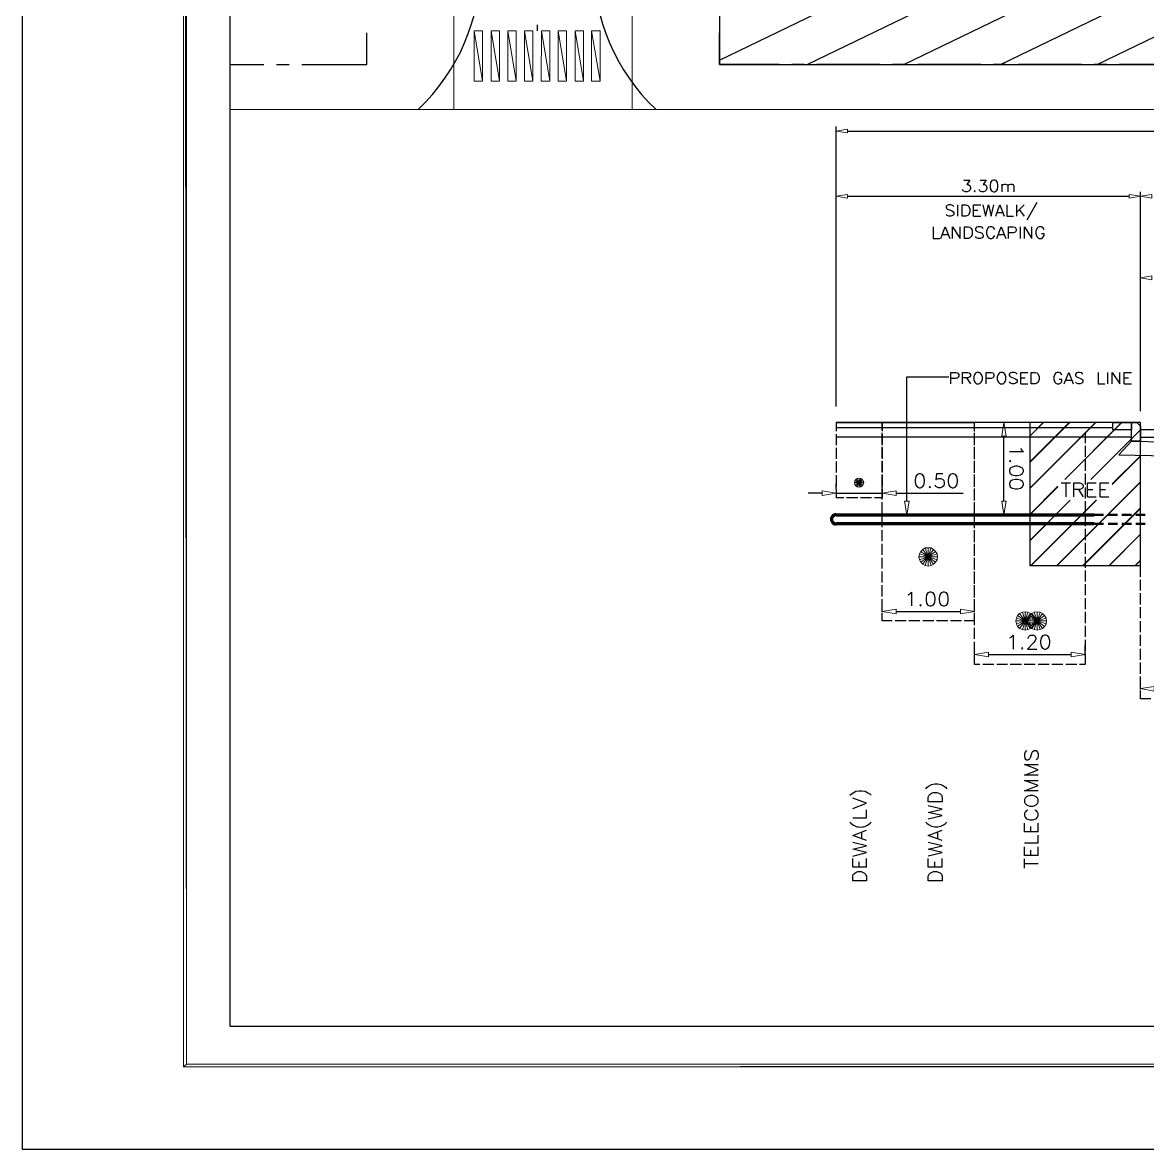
# Model space of a CAD drawing. Header units: inches. Extents: x 27 to 868, y 19 to 613.
# Drawn here: x 26.6 to 227.5, y 18.8 to 220.1 of the extents above; entities that cross this region are included whole.
import ezdxf

# ---------------------------------------------------------------- set-up
doc = ezdxf.new("R2010")
doc.units = ezdxf.units.IN
doc.header["$MEASUREMENT"] = 0
doc.layers.add('PDF_Geometry', color=7, linetype='Continuous')

msp = doc.modelspace()

# ---------------------------------------------------------------- linework, layer by layer
at = {"layer": 'PDF_Geometry', "lineweight": 25}
for points in [[(867.64, 52.53), (867.64, 18.77), (26.63, 18.77), (26.63, 612.78)], [(713.65, 229.17), (713.65, 590.8), (63.65, 590.8), (63.65, 40.79)], [(171.93, 151.49), (171.93, 201.53)], [(171.93, 151.49), (171.93, 201.53)], [(174, 200.68), (598.4, 200.68)], [(174, 200.68), (598.4, 200.68)], [(194.76, 191.94), (195.84, 191.94), (195.26, 191.13), (195.53, 191.13), (195.71, 191.04), (195.84, 190.95), (195.93, 190.63), (195.93, 190.45), (195.84, 190.14), (195.62, 189.96), (195.35, 189.87), (195.03, 189.87), (194.76, 189.96), (194.63, 190.05), (194.54, 190.27)], [(194.76, 191.94), (195.84, 191.94), (195.26, 191.13), (195.53, 191.13), (195.71, 191.04), (195.84, 190.95), (195.93, 190.63), (195.93, 190.45), (195.84, 190.14), (195.62, 189.96), (195.35, 189.87), (195.03, 189.87), (194.76, 189.96), (194.63, 190.05), (194.54, 190.27)], [(197.69, 191.94), (198.77, 191.94), (198.18, 191.13), (198.45, 191.13), (198.68, 191.04), (198.77, 190.95), (198.86, 190.63), (198.86, 190.45), (198.77, 190.14), (198.59, 189.96), (198.27, 189.87), (198, 189.87), (197.69, 189.96), (197.6, 190.05), (197.51, 190.27)], [(197.69, 191.94), (198.77, 191.94), (198.18, 191.13), (198.45, 191.13), (198.68, 191.04), (198.77, 190.95), (198.86, 190.63), (198.86, 190.45), (198.77, 190.14), (198.59, 189.96), (198.27, 189.87), (198, 189.87), (197.69, 189.96), (197.6, 190.05), (197.51, 190.27)], [(200.03, 191.94), (199.76, 191.85), (199.54, 191.53), (199.45, 191.04), (199.45, 190.77), (199.54, 190.27), (199.76, 189.96), (200.03, 189.87), (200.26, 189.87), (200.53, 189.96), (200.75, 190.27), (200.84, 190.77), (200.84, 191.04), (200.75, 191.53), (200.53, 191.85), (200.26, 191.94), (200.03, 191.94)], [(200.03, 191.94), (199.76, 191.85), (199.54, 191.53), (199.45, 191.04), (199.45, 190.77), (199.54, 190.27), (199.76, 189.96), (200.03, 189.87), (200.26, 189.87), (200.53, 189.96), (200.75, 190.27), (200.84, 190.77), (200.84, 191.04), (200.75, 191.53), (200.53, 191.85), (200.26, 191.94), (200.03, 191.94)], [(171.93, 151.49), (171.93, 189.87)], [(171.93, 151.49), (171.93, 189.87)], [(196.7, 190.05), (196.61, 189.96), (196.7, 189.87), (196.79, 189.96), (196.7, 190.05)], [(196.7, 190.05), (196.61, 189.96), (196.7, 189.87), (196.79, 189.96), (196.7, 190.05)], [(201.52, 191.22), (201.52, 189.87)], [(201.52, 190.86), (201.79, 191.13), (202.01, 191.22), (202.28, 191.22), (202.51, 191.13), (202.6, 190.86), (202.6, 189.87)], [(201.52, 191.22), (201.52, 189.87)], [(201.52, 190.86), (201.79, 191.13), (202.01, 191.22), (202.28, 191.22), (202.51, 191.13), (202.6, 190.86), (202.6, 189.87)], [(202.6, 190.86), (202.87, 191.13), (203.09, 191.22), (203.36, 191.22), (203.59, 191.13), (203.68, 190.86), (203.68, 189.87)], [(202.6, 190.86), (202.87, 191.13), (203.09, 191.22), (203.36, 191.22), (203.59, 191.13), (203.68, 190.86), (203.68, 189.87)], [(226.29, 150.68), (226.29, 189.87)], [(226.29, 177.93), (226.29, 189.87)], [(226.29, 150.68), (226.29, 189.87)], [(226.29, 177.93), (226.29, 189.87)], [(174, 189.06), (224.26, 189.06)], [(174, 189.06), (224.26, 189.06)], [(192.96, 187.25), (192.78, 187.43), (192.46, 187.52), (192.06, 187.52), (191.79, 187.43), (191.61, 187.25), (191.61, 187.07), (191.7, 186.85), (191.79, 186.76), (191.97, 186.67), (192.55, 186.49), (192.78, 186.35), (192.87, 186.26), (192.96, 186.08), (192.96, 185.77), (192.78, 185.59), (192.46, 185.5), (192.06, 185.5), (191.79, 185.59), (191.61, 185.77)], [(193.64, 187.52), (193.64, 185.5)], [(194.45, 185.5), (194.45, 187.52), (195.12, 187.52), (195.44, 187.43), (195.62, 187.25), (195.71, 187.07), (195.8, 186.76), (195.8, 186.26), (195.71, 185.99), (195.62, 185.77), (195.44, 185.59), (195.12, 185.5), (194.45, 185.5)], [(196.47, 185.5), (196.47, 187.52), (197.78, 187.52)], [(198.14, 187.52), (198.63, 185.5), (199.13, 187.52), (199.63, 185.5), (200.12, 187.52)], [(200.44, 185.5), (201.2, 187.52), (201.97, 185.5)], [(202.46, 187.52), (202.46, 185.5), (203.63, 185.5)], [(204.13, 187.52), (204.13, 185.5)], [(205.53, 187.52), (204.13, 186.17)], [(207.78, 187.93), (206.02, 184.78)], [(196.47, 186.58), (197.28, 186.58)], [(196.47, 185.5), (197.78, 185.5)], [(200.71, 186.17), (201.7, 186.17)], [(204.62, 186.67), (205.53, 185.5)], [(189.27, 183.61), (189.27, 181.53), (190.48, 181.53)], [(190.66, 181.53), (191.43, 183.61), (192.24, 181.53)], [(192.73, 181.53), (192.73, 183.61), (194.09, 181.53), (194.09, 183.61)], [(194.9, 181.53), (194.9, 183.61), (195.57, 183.61), (195.84, 183.52), (196.07, 183.29), (196.16, 183.11), (196.25, 182.84), (196.25, 182.35), (196.16, 182.03), (196.07, 181.85), (195.84, 181.62), (195.57, 181.53), (194.9, 181.53)], [(198.23, 183.29), (198, 183.52), (197.73, 183.61), (197.33, 183.61), (197.01, 183.52), (196.83, 183.29), (196.83, 183.11), (196.92, 182.93), (197.01, 182.84), (197.24, 182.71), (197.82, 182.53), (198, 182.44), (198.09, 182.35), (198.23, 182.12), (198.23, 181.85), (198, 181.62), (197.73, 181.53), (197.33, 181.53), (197.01, 181.62), (196.83, 181.85)], [(200.26, 183.11), (200.17, 183.29), (199.99, 183.52), (199.76, 183.61), (199.4, 183.61), (199.17, 183.52), (198.99, 183.29), (198.9, 183.11), (198.81, 182.84), (198.81, 182.35), (198.9, 182.03), (198.99, 181.85), (199.17, 181.62), (199.4, 181.53), (199.76, 181.53), (199.99, 181.62), (200.17, 181.85), (200.26, 182.03)], [(200.66, 181.53), (201.43, 183.61), (202.24, 181.53)], [(202.73, 181.53), (202.73, 183.61), (203.59, 183.61), (203.9, 183.52), (203.99, 183.43), (204.08, 183.2), (204.08, 182.93), (203.99, 182.71), (203.9, 182.62), (203.59, 182.53), (202.73, 182.53)], [(204.8, 183.61), (204.8, 181.53)], [(205.57, 181.53), (205.57, 183.61), (206.92, 181.53), (206.92, 183.61)], [(209.08, 183.11), (208.99, 183.29), (208.81, 183.52), (208.63, 183.61), (208.23, 183.61), (208, 183.52), (207.82, 183.29), (207.73, 183.11), (207.64, 182.84), (207.64, 182.35), (207.73, 182.03), (207.82, 181.85), (208, 181.62), (208.23, 181.53), (208.63, 181.53), (208.81, 181.62), (208.99, 181.85), (209.08, 182.03), (209.08, 182.35), (208.63, 182.35)], [(190.93, 182.21), (191.92, 182.21)], [(200.98, 182.21), (201.92, 182.21)], [(226.29, 150.68), (226.29, 175.27)], [(226.29, 150.68), (226.29, 175.27)], [(192.46, 155.55), (192.46, 157.57), (193.36, 157.57), (193.64, 157.48), (193.77, 157.39), (193.86, 157.21), (193.86, 156.9), (193.77, 156.72), (193.64, 156.63), (193.36, 156.49), (192.46, 156.49)], [(194.54, 155.55), (194.54, 157.57), (195.44, 157.57), (195.71, 157.48), (195.8, 157.39), (195.93, 157.21), (195.93, 156.99), (195.8, 156.81), (195.71, 156.72), (195.44, 156.63), (194.54, 156.63)], [(197.1, 157.57), (196.88, 157.48), (196.7, 157.3), (196.61, 157.08), (196.52, 156.81), (196.52, 156.31), (196.61, 156), (196.7, 155.82), (196.88, 155.64), (197.1, 155.55), (197.46, 155.55), (197.69, 155.64), (197.87, 155.82), (197.96, 156), (198.09, 156.31), (198.09, 156.81), (197.96, 157.08), (197.87, 157.3), (197.69, 157.48), (197.46, 157.57), (197.1, 157.57)], [(198.77, 155.55), (198.77, 157.57), (199.63, 157.57), (199.94, 157.48), (200.03, 157.39), (200.12, 157.21), (200.12, 156.9), (200.03, 156.72), (199.94, 156.63), (199.63, 156.49), (198.77, 156.49)], [(201.29, 157.57), (201.11, 157.48), (200.93, 157.3), (200.84, 157.08), (200.71, 156.81), (200.71, 156.31), (200.84, 156), (200.93, 155.82), (201.11, 155.64), (201.29, 155.55), (201.7, 155.55), (201.88, 155.64), (202.1, 155.82), (202.19, 156), (202.28, 156.31), (202.28, 156.81), (202.19, 157.08), (202.1, 157.3), (201.88, 157.48), (201.7, 157.57), (201.29, 157.57)], [(204.26, 157.3), (204.04, 157.48), (203.77, 157.57), (203.36, 157.57), (203.09, 157.48), (202.87, 157.3), (202.87, 157.08), (202.96, 156.9), (203.09, 156.81), (203.27, 156.72), (203.86, 156.49), (204.04, 156.4), (204.17, 156.31), (204.26, 156.13), (204.26, 155.82), (204.04, 155.64), (203.77, 155.55), (203.36, 155.55), (203.09, 155.64), (202.87, 155.82)], [(204.94, 155.55), (204.94, 157.57), (206.2, 157.57)], [(206.79, 155.55), (206.79, 157.57), (207.51, 157.57), (207.78, 157.48), (208, 157.3), (208.09, 157.08), (208.18, 156.81), (208.18, 156.31), (208.09, 156), (208, 155.82), (207.78, 155.64), (207.51, 155.55), (206.79, 155.55)], [(212.28, 157.08), (212.19, 157.3), (212.01, 157.48), (211.79, 157.57), (211.43, 157.57), (211.2, 157.48), (211.02, 157.3), (210.93, 157.08), (210.84, 156.81), (210.84, 156.31), (210.93, 156), (211.02, 155.82), (211.2, 155.64), (211.43, 155.55), (211.79, 155.55), (212.01, 155.64), (212.19, 155.82), (212.28, 156), (212.28, 156.31), (211.79, 156.31)], [(212.69, 155.55), (213.5, 157.57), (214.26, 155.55)], [(216.02, 157.3), (215.84, 157.48), (215.52, 157.57), (215.16, 157.57), (214.85, 157.48), (214.67, 157.3), (214.67, 157.08), (214.76, 156.9), (214.85, 156.81), (215.03, 156.72), (215.61, 156.49), (215.84, 156.4), (215.93, 156.31), (216.02, 156.13), (216.02, 155.82), (215.84, 155.64), (215.52, 155.55), (215.16, 155.55), (214.85, 155.64), (214.67, 155.82)], [(218.77, 157.57), (218.77, 155.55), (219.94, 155.55)], [(220.43, 157.57), (220.43, 155.55)], [(221.24, 155.55), (221.24, 157.57), (222.59, 155.55), (222.59, 157.57)], [(223.41, 155.55), (223.41, 157.57), (224.67, 157.57)], [(184.58, 134.6), (184.58, 156.81), (192.1, 156.81)], [(195.21, 156.63), (195.93, 155.55)], [(204.94, 156.63), (205.71, 156.63)], [(204.94, 155.55), (206.2, 155.55)], [(213, 156.22), (213.95, 156.22)], [(223.41, 156.63), (224.17, 156.63)], [(223.41, 155.55), (224.67, 155.55)], [(171.93, 148.66), (171.93, 147.08)], [(171.93, 148.66), (196.65, 148.66)], [(180.17, 147.26), (180.17, 148.66)], [(180.17, 148.66), (180.17, 147.08)], [(196.65, 147.04), (196.65, 148.66)], [(196.65, 147.26), (196.65, 148.66)], [(216.42, 148.66), (200.26, 148.66)], [(206.52, 146.22), (208.95, 148.66)], [(206.52, 141.59), (213.59, 148.66)], [(206.52, 136.9), (218.27, 148.66)], [(206.52, 146.18), (208.99, 148.66)], [(206.52, 141.5), (213.68, 148.66)], [(206.52, 136.86), (218.32, 148.66)], [(226.29, 148.66), (206.52, 148.66), (206.52, 123.07), (226.29, 123.07), (226.29, 148.66)], [(212.78, 138.48), (222.91, 148.66)], [(212.82, 138.48), (223, 148.66)], [(217.42, 138.48), (226.29, 147.35)], [(217.46, 138.48), (226.29, 147.31)], [(226.29, 145.77), (226.29, 147.31)], [(171.93, 146.58), (171.93, 144.6)], [(180.17, 144.78), (180.17, 146.77)], [(180.17, 146.58), (180.17, 144.6)], [(196.65, 144.78), (196.65, 146.77)], [(196.65, 144.56), (196.65, 146.54)], [(201.92, 134.6), (201.92, 146.18)], [(216.42, 146.9), (216.42, 144.96)], [(226.29, 143.34), (226.29, 145.28)], [(171.93, 144.11), (171.93, 142.13)], [(180.17, 142.31), (180.17, 144.29)], [(180.17, 144.11), (180.17, 142.13)], [(196.65, 142.31), (196.65, 144.29)], [(196.65, 142.08), (196.65, 144.06)], [(204.89, 143.97), (205.03, 143.75), (205.39, 143.39), (202.91, 143.39)], [(216.42, 144.47), (216.42, 142.49)], [(171.93, 141.68), (171.93, 139.69)], [(180.17, 139.83), (180.17, 141.81)], [(180.17, 141.68), (180.17, 139.69)], [(196.65, 139.83), (196.65, 141.81)], [(196.65, 139.65), (196.65, 141.59)], [(203.14, 141.77), (203, 141.86), (202.91, 141.77), (203, 141.63), (203.14, 141.77)], [(216.42, 141.99), (216.42, 140.01)], [(221.24, 137.67), (226.29, 142.71)], [(221.24, 137.58), (226.29, 142.62)], [(226.29, 140.87), (226.29, 142.85)], [(171.93, 139.2), (171.93, 137.22)], [(180.17, 137.35), (180.17, 139.33)], [(180.17, 139.2), (180.17, 137.22)], [(186.79, 139.47), (186.43, 139.33), (186.2, 138.97), (186.07, 138.39), (186.07, 138.03), (186.2, 137.44), (186.43, 137.13), (186.79, 136.99), (187.01, 136.99), (187.37, 137.13), (187.6, 137.44), (187.74, 138.03), (187.74, 138.39), (187.6, 138.97), (187.37, 139.33), (187.01, 139.47), (186.79, 139.47)], [(191.02, 139.47), (189.85, 139.47), (189.76, 138.39), (189.85, 138.52), (190.21, 138.66), (190.57, 138.66), (190.93, 138.52), (191.16, 138.3), (191.25, 137.94), (191.25, 137.71), (191.16, 137.35), (190.93, 137.13), (190.57, 136.99), (190.21, 136.99), (189.85, 137.13), (189.76, 137.22), (189.63, 137.44)], [(192.69, 139.47), (192.33, 139.33), (192.1, 138.97), (191.97, 138.39), (191.97, 138.03), (192.1, 137.44), (192.33, 137.13), (192.69, 136.99), (192.91, 136.99), (193.27, 137.13), (193.5, 137.44), (193.64, 138.03), (193.64, 138.39), (193.5, 138.97), (193.27, 139.33), (192.91, 139.47), (192.69, 139.47)], [(196.65, 137.35), (196.65, 139.33)], [(196.65, 137.17), (196.65, 139.15)], [(205.39, 140.1), (205.26, 140.46), (204.89, 140.68), (204.31, 140.82), (203.95, 140.82), (203.36, 140.68), (203, 140.46), (202.91, 140.1), (202.91, 139.87), (203, 139.51), (203.36, 139.29), (203.95, 139.15), (204.31, 139.15), (204.89, 139.29), (205.26, 139.51), (205.39, 139.87), (205.39, 140.1)], [(216.42, 139.51), (216.42, 137.53)], [(226.29, 138.39), (226.29, 140.37)], [(171.93, 136.81), (171.93, 137.67)], [(180.17, 136.81), (180.17, 137.67)], [(188.68, 137.22), (188.55, 137.13), (188.68, 136.99), (188.82, 137.13), (188.68, 137.22)], [(205.39, 137.76), (205.26, 138.12), (204.89, 138.34), (204.31, 138.43), (203.95, 138.43), (203.36, 138.34), (203, 138.12), (202.91, 137.76), (202.91, 137.53), (203, 137.17), (203.36, 136.9), (203.95, 136.81), (204.31, 136.81), (204.89, 136.9), (205.26, 137.17), (205.39, 137.53), (205.39, 137.76)], [(206.52, 132.22), (211.56, 137.26)], [(206.52, 132.17), (211.56, 137.17)], [(211.38, 123.07), (226.29, 138.03)], [(211.43, 123.07), (226.29, 137.98)], [(212.15, 137.85), (213.81, 137.85)], [(213, 137.85), (213, 135.37)], [(214.4, 135.37), (214.4, 137.85), (215.48, 137.85), (215.79, 137.71), (215.93, 137.62), (216.06, 137.4), (216.06, 137.13), (215.93, 136.9), (215.79, 136.81), (215.48, 136.68), (214.4, 136.68)], [(216.42, 137.04), (216.42, 135.06)], [(216.87, 135.37), (216.87, 137.85), (218.41, 137.85)], [(219.13, 135.37), (219.13, 137.85), (220.66, 137.85)], [(226.29, 135.91), (226.29, 137.89)], [(169.45, 136), (166.97, 136)], [(171.93, 136.72), (171.93, 135.15)], [(171.93, 136), (180.17, 136)], [(173.32, 135.15), (171.93, 135.15)], [(175.8, 135.15), (173.82, 135.15)], [(178.28, 135.15), (176.3, 135.15)], [(180.17, 136.72), (180.17, 135.15), (178.77, 135.15)], [(180.17, 134.87), (180.17, 136.86)], [(182.65, 136), (194.63, 136)], [(196.65, 134.87), (196.65, 136.86)], [(196.65, 134.69), (196.65, 136.68)], [(215.21, 136.68), (216.06, 135.37)], [(216.87, 136.68), (217.82, 136.68)], [(216.87, 135.37), (218.41, 135.37)], [(219.13, 136.68), (220.07, 136.68)], [(219.13, 135.37), (220.66, 135.37)], [(226.29, 133.43), (226.29, 135.42)], [(180.17, 132.4), (180.17, 134.38)], [(196.65, 132.4), (196.65, 134.38)], [(196.65, 132.22), (196.65, 134.2)], [(206.52, 127.58), (213.72, 134.74)], [(206.52, 127.49), (213.77, 134.74)], [(206.7, 123.07), (218.36, 134.74)], [(206.79, 123.07), (218.45, 134.74)], [(216.02, 123.07), (226.29, 133.39)], [(216.11, 123.07), (226.29, 133.3)], [(216.42, 134.56), (216.42, 132.58)], [(226.29, 130.96), (226.29, 132.94)], [(180.17, 129.92), (180.17, 131.9)], [(196.65, 129.92), (196.65, 131.9)], [(196.65, 129.74), (196.65, 131.72)], [(216.42, 132.17), (200.26, 132.17)], [(216.42, 132.08), (216.42, 130.1)], [(180.17, 127.44), (180.17, 129.43)], [(196.65, 127.44), (196.65, 129.43)], [(196.65, 127.26), (196.65, 129.25)], [(216.42, 129.61), (216.42, 127.62)], [(226.29, 128.48), (226.29, 130.46)], [(180.17, 124.97), (180.17, 126.95)], [(196.65, 124.97), (196.65, 126.95)], [(216.42, 127.13), (216.42, 125.15)], [(220.7, 123.07), (226.29, 128.7)], [(220.75, 123.07), (226.29, 128.66)], [(226.29, 126), (226.29, 127.98)], [(196.65, 124.79), (196.65, 126.77)], [(226.29, 123.53), (226.29, 125.51)], [(180.17, 122.53), (180.17, 124.47)], [(196.65, 122.53), (196.65, 124.47)], [(196.65, 122.31), (196.65, 124.29)], [(216.42, 124.65), (216.42, 122.67)], [(225.34, 123.07), (226.29, 124.07)], [(225.43, 123.07), (226.29, 123.98)], [(226.29, 121.05), (226.29, 123.03)], [(180.17, 120.06), (180.17, 122.04)], [(196.65, 120.06), (196.65, 122.04)], [(196.65, 119.83), (196.65, 121.81)], [(216.42, 122.17), (216.42, 120.24)], [(180.17, 117.58), (180.17, 119.56)], [(196.65, 117.58), (196.65, 119.56)], [(196.65, 117.36), (196.65, 119.34)], [(216.42, 119.74), (216.42, 117.76)], [(226.29, 118.62), (226.29, 120.55)], [(180.17, 115.1), (180.17, 117.08)], [(184.81, 117.85), (185.03, 117.99), (185.39, 118.35), (185.39, 115.87)], [(188.68, 118.35), (188.32, 118.21), (188.1, 117.85), (188.01, 117.26), (188.01, 116.95), (188.1, 116.32), (188.32, 116), (188.68, 115.87), (188.91, 115.87), (189.27, 116), (189.54, 116.32), (189.63, 116.95), (189.63, 117.26), (189.54, 117.85), (189.27, 118.21), (188.91, 118.35), (188.68, 118.35)], [(191.07, 118.35), (190.71, 118.21), (190.44, 117.85), (190.35, 117.26), (190.35, 116.95), (190.44, 116.32), (190.71, 116), (191.07, 115.87), (191.29, 115.87), (191.65, 116), (191.88, 116.32), (191.97, 116.95), (191.97, 117.26), (191.88, 117.85), (191.65, 118.21), (191.29, 118.35), (191.07, 118.35)], [(196.65, 115.1), (196.65, 117.08)], [(196.65, 114.92), (196.65, 116.86)], [(216.42, 117.26), (216.42, 115.28)], [(226.29, 116.14), (226.29, 118.12)], [(180.17, 114.83), (180.17, 116.54)], [(182.65, 114.88), (194.18, 114.88)], [(187.06, 116.09), (186.92, 116), (187.06, 115.87), (187.15, 116), (187.06, 116.09)], [(196.65, 114.83), (196.65, 116.54)], [(216.42, 114.79), (216.42, 112.81)], [(226.29, 113.66), (226.29, 115.64)], [(181.97, 113.21), (180.17, 113.21), (180.17, 114.61)], [(184.45, 113.21), (182.47, 113.21)], [(186.92, 113.21), (184.94, 113.21)], [(189.4, 113.21), (187.42, 113.21)], [(191.88, 113.21), (189.9, 113.21)], [(194.31, 113.21), (192.37, 113.21)], [(196.65, 113.21), (194.81, 113.21)], [(196.65, 113.21), (196.65, 114.61)], [(196.65, 112.45), (196.65, 114.43)], [(226.29, 111.18), (226.29, 113.17)], [(196.65, 109.97), (196.65, 111.95)], [(216.42, 112.31), (216.42, 110.33)], [(196.65, 107.49), (196.65, 109.47)], [(196.65, 107.04), (196.65, 108.84)], [(202.96, 110.19), (203.18, 110.28), (203.54, 110.64), (203.54, 108.17)], [(206.25, 110.06), (206.25, 110.19), (206.34, 110.42), (206.47, 110.55), (206.7, 110.64), (207.19, 110.64), (207.42, 110.55), (207.51, 110.42), (207.64, 110.19), (207.64, 109.92), (207.51, 109.7), (207.28, 109.34), (206.11, 108.17), (207.78, 108.17)], [(209.17, 110.64), (208.81, 110.55), (208.59, 110.19), (208.45, 109.61), (208.45, 109.25), (208.59, 108.66), (208.81, 108.3), (209.17, 108.17), (209.4, 108.17), (209.76, 108.3), (209.98, 108.66), (210.12, 109.25), (210.12, 109.61), (209.98, 110.19), (209.76, 110.55), (209.4, 110.64), (209.17, 110.64)], [(216.42, 109.83), (216.42, 107.85)], [(216.42, 107.04), (216.42, 108.84)], [(226.29, 108.71), (226.29, 110.69)], [(197.64, 105.42), (196.65, 105.42), (196.65, 107)], [(199.13, 107.18), (213.95, 107.18)], [(205.16, 108.39), (205.07, 108.3), (205.16, 108.17), (205.3, 108.3), (205.16, 108.39)], [(216.42, 107.36), (216.42, 105.42), (215.43, 105.42)], [(226.29, 106.23), (226.29, 108.21)], [(200.12, 105.42), (198.14, 105.42)], [(202.55, 105.42), (200.62, 105.42)], [(205.03, 105.42), (203.05, 105.42)], [(207.51, 105.42), (205.53, 105.42)], [(209.98, 105.42), (208, 105.42)], [(212.46, 105.42), (210.48, 105.42)], [(214.94, 105.42), (212.96, 105.42)], [(226.29, 103.75), (226.29, 105.74)], [(63.65, 40.79), (713.65, 40.79), (713.65, 104.35), (713.65, 52.53)], [(226.29, 101.28), (226.29, 103.26)], [(226.29, 100.92), (226.29, 102.72)], [(228.13, 99.25), (226.29, 99.25), (226.29, 100.78)]]:
    msp.add_lwpolyline(points, dxfattribs=at)
at = {"layer": 'PDF_Geometry', "lineweight": 0}
for points in [[(55.41, 598.05), (55.91, 34.03)], [(55.41, 33.54), (55.91, 34.03), (55.41, 598.05), (55.41, 33.54)], [(55.91, 34.03), (55.41, 598.05), (55.91, 597.51), (55.91, 34.03)], [(713.65, 229.17), (713.65, 590.8), (63.65, 590.8), (63.65, 204.55)], [(63.65, 204.55), (691.93, 204.55)], [(691.94, 204.55), (63.65, 204.55), (63.65, 40.79)], [(174, 201.04), (174, 200.36), (171.93, 200.68), (174, 201.04)], [(174, 201.04), (174, 200.36), (171.93, 200.68), (174, 201.04)], [(174, 189.37), (174, 188.7), (171.93, 189.06), (174, 189.37)], [(174, 189.37), (174, 188.7), (171.93, 189.06), (174, 189.37)], [(224.26, 189.37), (224.26, 188.7), (226.29, 189.06), (224.26, 189.37)], [(224.26, 189.37), (224.26, 188.7), (226.29, 189.06), (224.26, 189.37)], [(228.36, 189.37), (228.36, 188.7), (226.29, 189.06), (228.36, 189.37)], [(228.36, 189.37), (228.36, 188.7), (226.29, 189.06), (228.36, 189.37)], [(228.36, 174.82), (228.36, 174.15), (226.29, 174.46), (228.36, 174.82)], [(228.36, 174.82), (228.36, 174.15), (226.29, 174.46), (228.36, 174.82)], [(202.33, 146.18), (201.52, 146.18), (201.92, 148.66), (202.33, 146.18)], [(175.26, 138.21), (176.03, 137.89), (175.21, 137.89), (175.26, 138.21)], [(176.03, 137.89), (175.21, 137.89), (175.26, 137.58), (176.03, 137.89)], [(175.44, 138.48), (175.26, 138.21), (176.03, 137.89), (175.44, 138.48)], [(175.26, 137.58), (175.44, 137.31), (176.03, 137.89), (175.26, 137.58)], [(176.03, 137.89), (175.71, 138.66), (175.44, 138.48), (176.03, 137.89)], [(175.44, 137.31), (176.03, 137.89), (175.71, 137.13), (175.44, 137.31)], [(176.03, 138.7), (176.03, 137.89), (175.71, 138.66), (176.03, 138.7)], [(176.03, 137.89), (175.71, 137.13), (176.03, 137.08), (176.03, 137.89)], [(176.34, 138.66), (176.03, 138.7), (176.03, 137.89), (176.34, 138.66)], [(176.03, 137.89), (176.61, 138.48), (176.34, 138.66), (176.03, 137.89)], [(176.79, 138.21), (176.03, 137.89), (176.61, 138.48), (176.79, 138.21)], [(176.88, 137.89), (176.79, 138.21), (176.03, 137.89), (176.88, 137.89)], [(176.03, 137.08), (176.34, 137.13), (176.03, 137.89), (176.03, 137.08)], [(176.34, 137.13), (176.03, 137.89), (176.61, 137.31), (176.34, 137.13)], [(176.03, 137.89), (176.61, 137.31), (176.79, 137.58), (176.03, 137.89)], [(176.79, 137.58), (176.88, 137.89), (176.03, 137.89), (176.79, 137.58)], [(169.45, 136.41), (169.45, 135.6), (171.93, 136), (169.45, 136.41)], [(182.65, 136.41), (182.65, 135.6), (180.17, 136), (182.65, 136.41)], [(184.99, 134.6), (184.58, 132.17), (184.18, 134.6), (184.99, 134.6)], [(202.33, 134.6), (201.52, 134.6), (201.92, 132.17), (202.33, 134.6)], [(186.83, 125.15), (186.74, 124.65), (188.41, 124.65), (186.83, 125.15)], [(188.41, 124.65), (187.06, 125.6), (186.83, 125.15), (188.41, 124.65)], [(187.42, 125.96), (188.41, 124.65), (187.06, 125.6), (187.42, 125.96)], [(187.87, 126.23), (187.42, 125.96), (188.41, 124.65), (187.87, 126.23)], [(188.41, 124.65), (188.41, 126.27), (187.87, 126.23), (188.41, 124.65)], [(188.91, 126.23), (188.41, 124.65), (188.41, 126.27), (188.91, 126.23)], [(189.36, 125.96), (188.91, 126.23), (188.41, 124.65), (189.36, 125.96)], [(188.41, 124.65), (189.72, 125.6), (189.36, 125.96), (188.41, 124.65)], [(189.99, 125.15), (188.41, 124.65), (189.72, 125.6), (189.99, 125.15)], [(190.03, 124.65), (189.99, 125.15), (188.41, 124.65), (190.03, 124.65)], [(186.74, 124.65), (188.41, 124.65), (186.83, 124.11), (186.74, 124.65)], [(188.41, 124.65), (186.83, 124.11), (187.06, 123.66), (188.41, 124.65)], [(187.06, 123.66), (187.42, 123.3), (188.41, 124.65), (187.06, 123.66)], [(187.42, 123.3), (188.41, 124.65), (187.87, 123.07), (187.42, 123.3)], [(188.41, 124.65), (187.87, 123.07), (188.41, 122.98), (188.41, 124.65)], [(188.41, 122.98), (188.91, 123.07), (188.41, 124.65), (188.41, 122.98)], [(188.91, 123.07), (188.41, 124.65), (189.36, 123.3), (188.91, 123.07)], [(188.41, 124.65), (189.36, 123.3), (189.72, 123.66), (188.41, 124.65)], [(189.72, 123.66), (189.99, 124.11), (188.41, 124.65), (189.72, 123.66)], [(189.99, 124.11), (188.41, 124.65), (190.03, 124.65), (189.99, 124.11)], [(182.65, 115.28), (182.65, 114.47), (180.17, 114.88), (182.65, 115.28)], [(194.18, 115.28), (194.18, 114.47), (196.65, 114.88), (194.18, 115.28)], [(205.71, 113.21), (205.71, 114.83), (205.21, 114.74), (205.71, 113.21)], [(206.2, 114.74), (205.71, 113.21), (205.71, 114.83), (206.2, 114.74)], [(207.87, 113.21), (207.87, 114.83), (207.33, 114.74), (207.87, 113.21)], [(208.36, 114.74), (207.87, 113.21), (207.87, 114.83), (208.36, 114.74)], [(204.13, 113.71), (204.04, 113.21), (205.71, 113.21), (204.13, 113.71)], [(204.04, 113.21), (205.71, 113.21), (204.13, 112.67), (204.04, 113.21)], [(205.71, 113.21), (204.35, 114.16), (204.13, 113.71), (205.71, 113.21)], [(205.71, 113.21), (204.13, 112.67), (204.35, 112.22), (205.71, 113.21)], [(204.71, 114.52), (205.71, 113.21), (204.35, 114.16), (204.71, 114.52)], [(204.35, 112.22), (204.71, 111.86), (205.71, 113.21), (204.35, 112.22)], [(205.21, 114.74), (204.71, 114.52), (205.71, 113.21), (205.21, 114.74)], [(204.71, 111.86), (205.71, 113.21), (205.21, 111.64), (204.71, 111.86)], [(205.71, 113.21), (205.21, 111.64), (205.71, 111.55), (205.71, 113.21)], [(206.65, 114.52), (206.2, 114.74), (205.71, 113.21), (206.65, 114.52)], [(205.71, 113.21), (207.06, 114.16), (206.65, 114.52), (205.71, 113.21)], [(207.28, 113.71), (205.71, 113.21), (207.06, 114.16), (207.28, 113.71)], [(207.37, 113.21), (207.28, 113.71), (205.71, 113.21), (207.37, 113.21)], [(205.71, 111.55), (206.2, 111.64), (205.71, 113.21), (205.71, 111.55)], [(206.2, 111.64), (205.71, 113.21), (206.65, 111.86), (206.2, 111.64)], [(205.71, 113.21), (206.65, 111.86), (207.06, 112.22), (205.71, 113.21)], [(207.06, 112.22), (207.28, 112.67), (205.71, 113.21), (207.06, 112.22)], [(207.28, 112.67), (205.71, 113.21), (207.37, 113.21), (207.28, 112.67)], [(206.29, 113.71), (206.2, 113.21), (207.87, 113.21), (206.29, 113.71)], [(206.2, 113.21), (207.87, 113.21), (206.29, 112.67), (206.2, 113.21)], [(207.87, 113.21), (206.52, 114.16), (206.29, 113.71), (207.87, 113.21)], [(207.87, 113.21), (206.29, 112.67), (206.52, 112.22), (207.87, 113.21)], [(206.88, 114.52), (207.87, 113.21), (206.52, 114.16), (206.88, 114.52)], [(206.52, 112.22), (206.88, 111.86), (207.87, 113.21), (206.52, 112.22)], [(207.33, 114.74), (206.88, 114.52), (207.87, 113.21), (207.33, 114.74)], [(206.88, 111.86), (207.87, 113.21), (207.33, 111.64), (206.88, 111.86)], [(207.87, 113.21), (207.33, 111.64), (207.87, 111.55), (207.87, 113.21)], [(208.81, 114.52), (208.36, 114.74), (207.87, 113.21), (208.81, 114.52)], [(207.87, 113.21), (209.17, 114.16), (208.81, 114.52), (207.87, 113.21)], [(209.44, 113.71), (207.87, 113.21), (209.17, 114.16), (209.44, 113.71)], [(209.49, 113.21), (209.44, 113.71), (207.87, 113.21), (209.49, 113.21)], [(207.87, 111.55), (208.36, 111.64), (207.87, 113.21), (207.87, 111.55)], [(208.36, 111.64), (207.87, 113.21), (208.81, 111.86), (208.36, 111.64)], [(207.87, 113.21), (208.81, 111.86), (209.17, 112.22), (207.87, 113.21)], [(209.17, 112.22), (209.44, 112.67), (207.87, 113.21), (209.17, 112.22)], [(209.44, 112.67), (207.87, 113.21), (209.49, 113.21), (209.44, 112.67)], [(199.13, 107.58), (199.13, 106.77), (196.65, 107.18), (199.13, 107.58)], [(213.95, 107.58), (213.95, 106.77), (216.42, 107.18), (213.95, 107.58)], [(63.65, 40.79), (713.65, 40.79), (713.65, 104.35), (713.65, 52.53)], [(228.77, 101.5), (228.77, 100.65), (226.29, 101.1), (228.77, 101.5)], [(851.92, 33.54), (851.42, 34.03), (55.41, 33.54), (851.92, 33.54)], [(851.42, 34.03), (55.41, 33.54), (55.91, 34.03), (851.42, 34.03)]]:
    msp.add_lwpolyline(points, dxfattribs=at)
at = {"layer": 'PDF_Geometry', "color": 132, "lineweight": 25, "true_color": 0x00dddd}
for points in [[(621.32, 482.66), (151.12, 482.66), (151.12, 212.61), (621.32, 212.61), (621.32, 482.66)], [(151.12, 213.38), (621.32, 440.51)], [(166.79, 212.61), (621.32, 432.17)], [(184.04, 212.61), (621.32, 423.84)], [(201.29, 212.61), (621.32, 415.51)], [(218.54, 212.61), (621.32, 407.22)]]:
    msp.add_lwpolyline(points, dxfattribs=at)
at = {"layer": 'PDF_Geometry', "color": 3, "lineweight": 0}
msp.add_lwpolyline([(135.54, 204.59), (135.54, 204.68), (135.49, 205.41), (135.49, 233.01), (103.69, 233.01), (103.69, 207.3), (103.69, 205.41), (103.65, 204.59)], dxfattribs=at)
at = {"layer": 'PDF_Geometry', "color": 9, "lineweight": 25, "true_color": 0xbababa}
for points in [[(118.56, 219.68), (118.56, 219.37), (118.56, 218.6)], [(76.49, 212.61), (88.11, 212.61), (88.11, 218.24)], [(151.12, 212.61), (151.12, 218.24)], [(63.7, 212.61), (69.73, 212.61)], [(71.99, 212.61), (74.24, 212.61)], [(161.79, 212.61), (151.12, 212.61)], [(166.25, 212.61), (164.04, 212.61)], [(179.76, 212.61), (168.5, 212.61)], [(184.27, 212.61), (182.02, 212.61)], [(197.78, 212.61), (186.52, 212.61)], [(202.28, 212.61), (200.03, 212.61)], [(215.79, 212.61), (204.53, 212.61)], [(220.3, 212.61), (218.05, 212.61)], [(233.76, 212.61), (222.5, 212.61)]]:
    msp.add_lwpolyline(points, dxfattribs=at)
at = {"layer": 'PDF_Geometry', "color": 9, "lineweight": 0, "true_color": 0xbababa}
for points in [[(107.3, 209.59), (108.78, 209.59), (107.3, 218.6), (107.3, 209.59)], [(108.78, 209.59), (107.3, 218.6), (108.78, 218.6), (108.78, 209.59)], [(110.31, 209.59), (111.8, 209.59), (110.31, 218.6), (110.31, 209.59)], [(111.8, 209.59), (110.31, 218.6), (111.8, 218.6), (111.8, 209.59)], [(113.29, 209.59), (114.82, 209.59), (113.29, 218.6), (113.29, 209.59)], [(114.82, 209.59), (113.29, 218.6), (114.82, 218.6), (114.82, 209.59)], [(116.3, 209.59), (117.79, 209.59), (116.3, 218.6), (116.3, 209.59)], [(117.79, 209.59), (116.3, 218.6), (117.79, 218.6), (117.79, 209.59)], [(119.28, 209.59), (120.81, 209.59), (119.32, 218.6), (119.28, 209.59)], [(120.81, 209.59), (119.32, 218.6), (120.81, 218.6), (120.81, 209.59)], [(122.29, 209.59), (123.78, 209.59), (122.29, 218.6), (122.29, 209.59)], [(123.78, 209.59), (122.29, 218.6), (123.78, 218.6), (123.78, 209.59)], [(125.31, 209.59), (126.8, 209.59), (125.31, 218.6), (125.31, 209.59)], [(126.8, 209.59), (125.31, 218.6), (126.8, 218.6), (126.8, 209.59)], [(128.28, 209.59), (129.82, 209.59), (128.28, 218.6), (128.28, 209.59)], [(129.82, 209.59), (128.28, 218.6), (129.82, 218.6), (129.82, 209.59)]]:
    msp.add_lwpolyline(points, dxfattribs=at)
at = {"layer": 'PDF_Geometry', "color": 3, "lineweight": 25}
for points in [[(221.38, 148.66), (171.93, 148.66)], [(221.38, 147.67), (171.93, 147.67)], [(224.67, 146), (171.93, 146)], [(224.67, 145.32), (222.41, 142.85)], [(224.62, 145.28), (260.92, 144.56)], [(222.41, 142.85), (327.26, 140.73)]]:
    msp.add_lwpolyline(points, dxfattribs=at)
at = {"layer": 'PDF_Geometry', "color": 4, "lineweight": 25}
for points in [[(224.67, 147.31), (221.38, 147.31), (221.38, 148.66), (224.67, 148.66), (224.67, 147.31)], [(226.29, 147.98), (226.29, 145.32), (224.67, 145.32), (224.67, 148.66), (225.66, 148.66), (226.29, 147.98)], [(226.29, 146), (229.62, 146), (229.62, 147.31), (226.29, 147.31), (226.29, 146)]]:
    msp.add_lwpolyline(points, dxfattribs=at)
at = {"layer": 'PDF_Geometry', "color": 30, "lineweight": 70}
for points in [[(171.93, 132.17), (218.05, 132.17)], [(218.05, 130.51), (171.93, 130.51)]]:
    msp.add_lwpolyline(points, dxfattribs=at)
at = {"layer": 'PDF_Geometry', "color": 22, "lineweight": 50, "true_color": 0xb82e00}
for points in [[(218.05, 132.17), (219.71, 132.17)], [(220.52, 132.17), (222.19, 132.17)], [(223, 132.17), (224.67, 132.17)], [(225.48, 132.17), (227.14, 132.17)], [(219.71, 130.51), (218.05, 130.51)], [(222.19, 130.51), (220.52, 130.51)], [(224.67, 130.51), (223, 130.51)], [(227.14, 130.51), (225.48, 130.51)]]:
    msp.add_lwpolyline(points, dxfattribs=at)
at = {"layer": 'PDF_Geometry', "color": 1, "lineweight": 25}
for points in [[(205.93, 90.02), (205.71, 89.75), (205.57, 89.43), (205.57, 88.94), (205.71, 88.58), (205.93, 88.35), (206.16, 88.35), (206.38, 88.49), (206.52, 88.58), (206.65, 88.8), (206.88, 89.52), (206.97, 89.75), (207.1, 89.88), (207.33, 90.02), (207.69, 90.02), (207.91, 89.75), (208.05, 89.43), (208.05, 88.94), (207.91, 88.58), (207.69, 88.35)], [(208.05, 85.65), (205.57, 85.65), (208.05, 86.59), (205.57, 87.54), (208.05, 87.54)], [(208.05, 82.81), (205.57, 82.81), (208.05, 83.76), (205.57, 84.7), (208.05, 84.7)], [(174.4, 82.04), (174.67, 82.27), (174.99, 82.5), (175.48, 82.77), (176.07, 82.86), (176.52, 82.86), (177.11, 82.77), (177.6, 82.5), (177.96, 82.27), (178.19, 82.04)], [(187.96, 83.22), (188.19, 83.49), (188.55, 83.71), (189, 83.94), (189.58, 84.07), (190.08, 84.07), (190.66, 83.94), (191.11, 83.71), (191.47, 83.49), (191.7, 83.22)], [(174.9, 79.7), (177.38, 80.65), (174.9, 81.55)], [(190.89, 80.87), (188.41, 80.87), (188.41, 81.68), (188.55, 82.04), (188.77, 82.27), (189, 82.41), (189.36, 82.54), (189.94, 82.54), (190.3, 82.41), (190.53, 82.27), (190.75, 82.04), (190.89, 81.68), (190.89, 80.87)], [(205.57, 80.83), (205.71, 80.56), (205.93, 80.33), (206.16, 80.24), (206.52, 80.11), (207.1, 80.11), (207.46, 80.24), (207.69, 80.33), (207.91, 80.56), (208.05, 80.83), (208.05, 81.28), (207.91, 81.5), (207.69, 81.77), (207.46, 81.86), (207.1, 82), (206.52, 82), (206.16, 81.86), (205.93, 81.77), (205.71, 81.5), (205.57, 81.28), (205.57, 80.83)], [(174.9, 78.04), (177.38, 78.04), (177.38, 79.43)], [(188.41, 77.81), (190.89, 78.4), (188.41, 78.98), (190.89, 79.57), (188.41, 80.15)], [(206.16, 79.39), (205.93, 79.3), (205.71, 79.03), (205.57, 78.8), (205.57, 78.35), (205.71, 78.13), (205.93, 77.86), (206.16, 77.77), (206.52, 77.63), (207.1, 77.63), (207.46, 77.77), (207.69, 77.86), (207.91, 78.13), (208.05, 78.35), (208.05, 78.8), (207.91, 79.03), (207.69, 79.3), (207.46, 79.39)], [(187.96, 77.23), (188.19, 77), (188.55, 76.78), (189, 76.51), (189.58, 76.42), (190.08, 76.42), (190.66, 76.51), (191.11, 76.78), (191.47, 77), (191.7, 77.23)], [(208.05, 75.51), (205.57, 75.51), (205.57, 77.05)], [(208.05, 75.51), (208.05, 77.05)], [(177.38, 73.94), (174.9, 74.84), (177.38, 75.78)], [(176.52, 74.25), (176.52, 75.47)], [(190.89, 73.94), (188.41, 74.88), (190.89, 75.83)], [(190.08, 74.3), (190.08, 75.47)], [(205.57, 73.53), (208.05, 73.53), (208.05, 74.93)], [(206.74, 75.51), (206.74, 76.46)], [(174.9, 71.19), (177.38, 71.82), (174.9, 72.41), (177.38, 72.99), (174.9, 73.58)], [(188.41, 71.24), (190.89, 71.82), (188.41, 72.41), (190.89, 72.99), (188.41, 73.58)], [(208.05, 71.28), (205.57, 71.28), (205.57, 72.81)], [(208.05, 71.28), (208.05, 72.81)], [(177.38, 69.21), (174.9, 69.21), (174.9, 70.74)], [(177.38, 69.21), (177.38, 70.74)], [(190.89, 69.21), (188.41, 69.21), (188.41, 70.74)], [(190.89, 69.21), (190.89, 70.74)], [(205.57, 69.03), (205.57, 70.7)], [(206.74, 71.28), (206.74, 72.23)], [(176.07, 69.21), (176.07, 70.15)], [(189.58, 69.21), (189.58, 70.15)], [(205.57, 69.88), (208.05, 69.88)], [(177.38, 66.73), (174.9, 66.73), (174.9, 67.54), (174.99, 67.9), (175.26, 68.13), (175.48, 68.26), (175.84, 68.4), (176.43, 68.4), (176.79, 68.26), (177.02, 68.13), (177.24, 67.9), (177.38, 67.54), (177.38, 66.73)], [(190.89, 66.73), (188.41, 66.73), (188.41, 67.59), (188.55, 67.95), (188.77, 68.17), (189, 68.26), (189.36, 68.4), (189.94, 68.4), (190.3, 68.26), (190.53, 68.17), (190.75, 67.95), (190.89, 67.59), (190.89, 66.73)]]:
    msp.add_lwpolyline(points, dxfattribs=at)
at = {"layer": 'PDF_Geometry', "color": 9, "lineweight": 25, "true_color": 0xbababa}
for centre, radius, start, end in [((72.41, 230.7), 36.1, 313.6348, 359.8829), ((164.42, 230.53), 35.82, 179.9115, 226.3979)]:
    msp.add_arc(centre, radius, start, end, dxfattribs=at)
at = {"layer": 'PDF_Geometry', "color": 1, "lineweight": 25}
msp.add_arc((176.3, 78.85), 2.49, 220.5526, 319.2361, dxfattribs=at)
at = {"layer": 'PDF_Geometry', "color": 30, "lineweight": 70}
msp.add_ellipse((171.95, 131.34), major_axis=(-0.098, 0.827), ratio=0.999963, start_param=6.165658, end_param=9.307492, dxfattribs=at)

doc.saveas('drawing.dxf')
